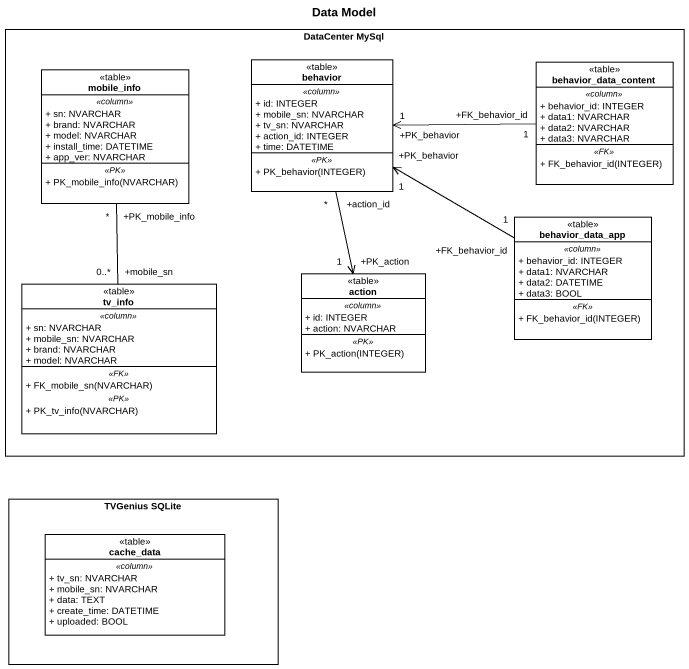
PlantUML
@startuml
title Data Model
hide circle
hide empty members
skinparam classAttributeIconSize 0
rectangle "DataCenter MySql" as DataCenter_MySql {
  class mobile_info <<table>> {
    .. <<column>> ..
    + sn: NVARCHAR
    + brand: NVARCHAR
    + model: NVARCHAR
    + install_time: DATETIME
    + app_ver: NVARCHAR
    .. <<PK>> ..
    + PK_mobile_info(NVARCHAR)
  }
  class behavior <<table>> {
    .. <<column>> ..
    + id: INTEGER
    + mobile_sn: NVARCHAR
    + tv_sn: NVARCHAR
    + action_id: INTEGER
    + time: DATETIME
    .. <<PK>> ..
    + PK_behavior(INTEGER)
  }
  class behavior_data_content <<table>> {
    .. <<column>> ..
    + behavior_id: INTEGER
    + data1: NVARCHAR
    + data2: NVARCHAR
    + data3: NVARCHAR
    .. <<FK>> ..
    + FK_behavior_id(INTEGER)
  }
  class behavior_data_app <<table>> {
    .. <<column>> ..
    + behavior_id: INTEGER
    + data1: NVARCHAR
    + data2: DATETIME
    + data3: BOOL
    .. <<FK>> ..
    + FK_behavior_id(INTEGER)
  }
  class tv_info <<table>> {
    .. <<column>> ..
    + sn: NVARCHAR
    + mobile_sn: NVARCHAR
    + brand: NVARCHAR
    + model: NVARCHAR
    .. <<FK>> ..
    + FK_mobile_sn(NVARCHAR)
    .. <<PK>> ..
    + PK_tv_info(NVARCHAR)
  }
  class "action" as action_ <<table>> {
    .. <<column>> ..
    + id: INTEGER
    + action: NVARCHAR
    .. <<PK>> ..
    + PK_action(INTEGER)
  }
}
rectangle "TVGenius SQLite" as TVGenius_SQLite {
  class cache_data <<table>> {
    .. <<column>> ..
    + tv_sn: NVARCHAR
    + mobile_sn: NVARCHAR
    + data: TEXT
    + create_time: DATETIME
    + uploaded: BOOL
  }
}
behavior "+action_id\n*" --> "+PK_action\n1" action_
behavior_data_content "+FK_behavior_id\n1" -left-> "+PK_behavior\n1" behavior
behavior_data_app "+FK_behavior_id\n1" -left-> "+PK_behavior\n1" behavior
tv_info "+mobile_sn\n0..*" -up- "+PK_mobile_info\n*" mobile_info
@enduml
